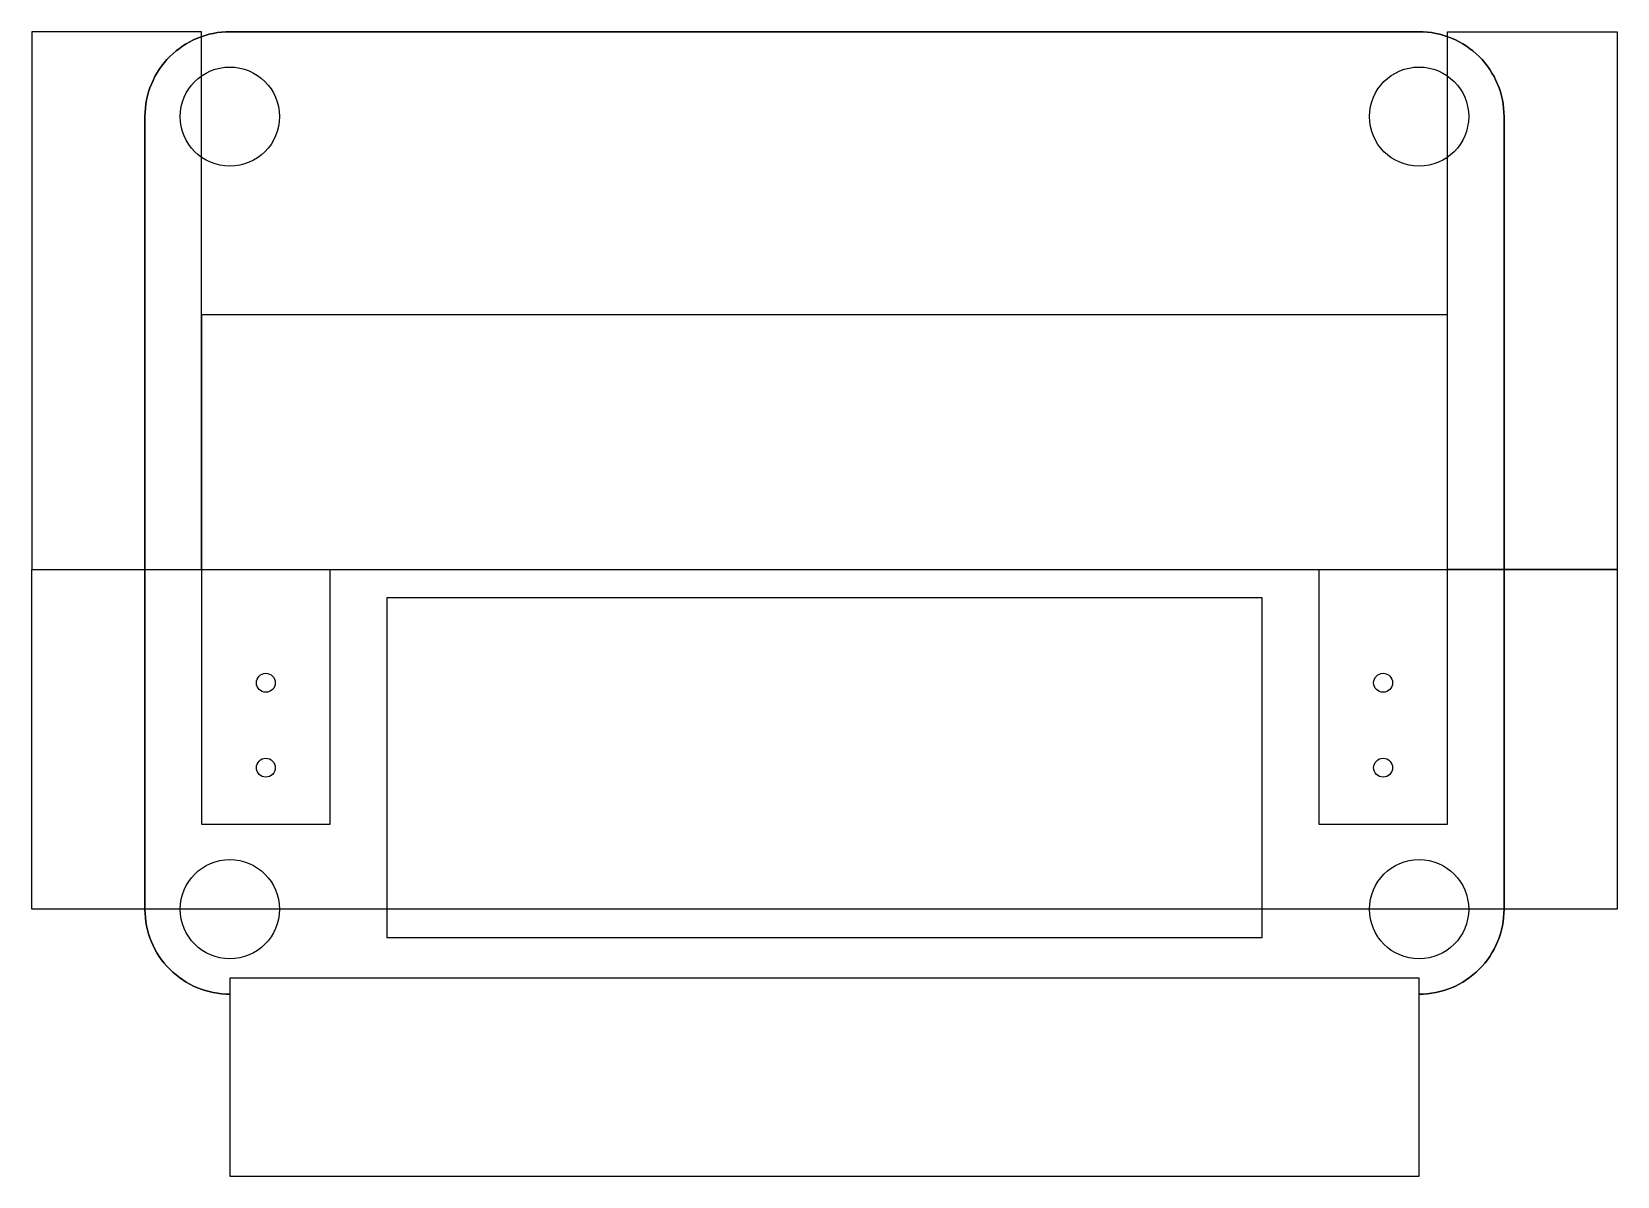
# Model space of a CAD drawing. Header units: millimetres. Extents: x -145 to 135, y -117 to 85.
import ezdxf

# ---------------------------------------------------------------- set-up
doc = ezdxf.new("R2010")
doc.units = ezdxf.units.MM
doc.layers.get('0').update_dxf_attribs({"linetype": 'CONTINUOUS'})

msp = doc.modelspace()

# ---------------------------------------------------------------- linework, layer by layer
for p, q in [((-115.27, 85.21), (-145.27, 85.21)), ((-145.27, 85.21), (-145.27, -9.79)), ((-115.27, -9.79), (-115.27, 85.21)), ((104.73, -9.79), (104.73, 85.21)), ((104.73, 85.21), (134.73, 85.21)), ((134.73, 85.21), (134.73, -9.79)), ((-145.27, -69.79), (-145.27, -9.79)), ((-145.27, -9.79), (134.73, -9.79)), ((-145.27, -9.79), (-115.27, -9.79)), ((134.73, -9.79), (104.73, -9.79)), ((134.73, -9.79), (134.73, -69.79)), ((134.73, -69.79), (-145.27, -69.79))]:
    msp.add_line(p, q)
for points in [[(-110.27, -116.96), (99.73, -116.96), (99.73, -84.79, 0.414214), (114.73, -69.79), (114.73, 70.21, 0.414214), (99.73, 85.21), (-110.27, 85.21, 0.414214), (-125.27, 70.21), (-125.27, -69.79, 0.414214), (-110.27, -84.79)], [(-110.27, -81.96), (-110.27, -84.79, -0.414214), (-125.27, -69.79), (-125.27, 70.21, -0.414214), (-110.27, 85.21), (99.73, 85.21, -0.414214), (114.73, 70.21), (114.73, -69.79, -0.414214), (99.73, -84.79), (99.73, -81.96)]]:
    msp.add_lwpolyline(points, format="xyb", close=True)
for points in [[(-92.57, -54.79), (-92.57, -9.79), (82.03, -9.79), (82.03, -54.79), (104.73, -54.79), (104.73, 35.21), (-115.27, 35.21), (-115.27, -54.79)], [(-82.57, -14.79), (-82.57, -74.79), (72.03, -74.79), (72.03, -14.79)]]:
    msp.add_lwpolyline(points, close=True)
for centre, radius in [((-110.27, 70.21), 8.76), ((-110.27, 70.21), 8.76), ((99.73, 70.21), 8.76), ((99.73, 70.21), 8.76), ((-103.92, -29.79), 1.67), ((93.38, -29.79), 1.67), ((-103.92, -44.79), 1.67), ((93.38, -44.79), 1.67), ((-110.27, -69.79), 8.76), ((-110.27, -69.79), 8.76), ((99.73, -69.79), 8.76), ((99.73, -69.79), 8.76)]:
    msp.add_circle(centre, radius)

doc.saveas('drawing.dxf')
